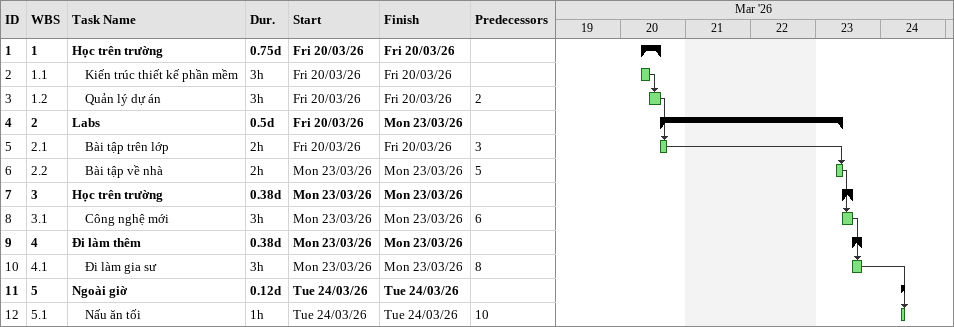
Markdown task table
| ID | WBS | Task | Duration | Start | Finish | Predecessors |
|---|---|---|---|---|---|---|
| 1 | 1 | **Học trên trường** | 0.75d | 2026-03-20 | 2026-03-20 |  |
| 2 | 1.1 | Kiến trúc thiết kế phần mềm | 3h | 2026-03-20 | 2026-03-20 |  |
| 3 | 1.2 | Quản lý dự án | 3h | 2026-03-20 | 2026-03-20 | 2 |
| 4 | 2 | **Labs** | 0.5d | 2026-03-20 | 2026-03-23 |  |
| 5 | 2.1 | Bài tập trên lớp | 2h | 2026-03-20 | 2026-03-20 | 3 |
| 6 | 2.2 | Bài tập về nhà | 2h | 2026-03-23 | 2026-03-23 | 5 |
| 7 | 3 | **Học trên trường** | 0.38d | 2026-03-23 | 2026-03-23 |  |
| 8 | 3.1 | Công nghệ mới | 3h | 2026-03-23 | 2026-03-23 | 6 |
| 9 | 4 | **Đi làm thêm** | 0.38d | 2026-03-23 | 2026-03-23 |  |
| 10 | 4.1 | Đi làm gia sư | 3h | 2026-03-23 | 2026-03-23 | 8 |
| 11 | 5 | **Ngoài giờ** | 0.12d | 2026-03-24 | 2026-03-24 |  |
| 12 | 5.1 | Nấu ăn tối | 1h | 2026-03-24 | 2026-03-24 | 10 |
